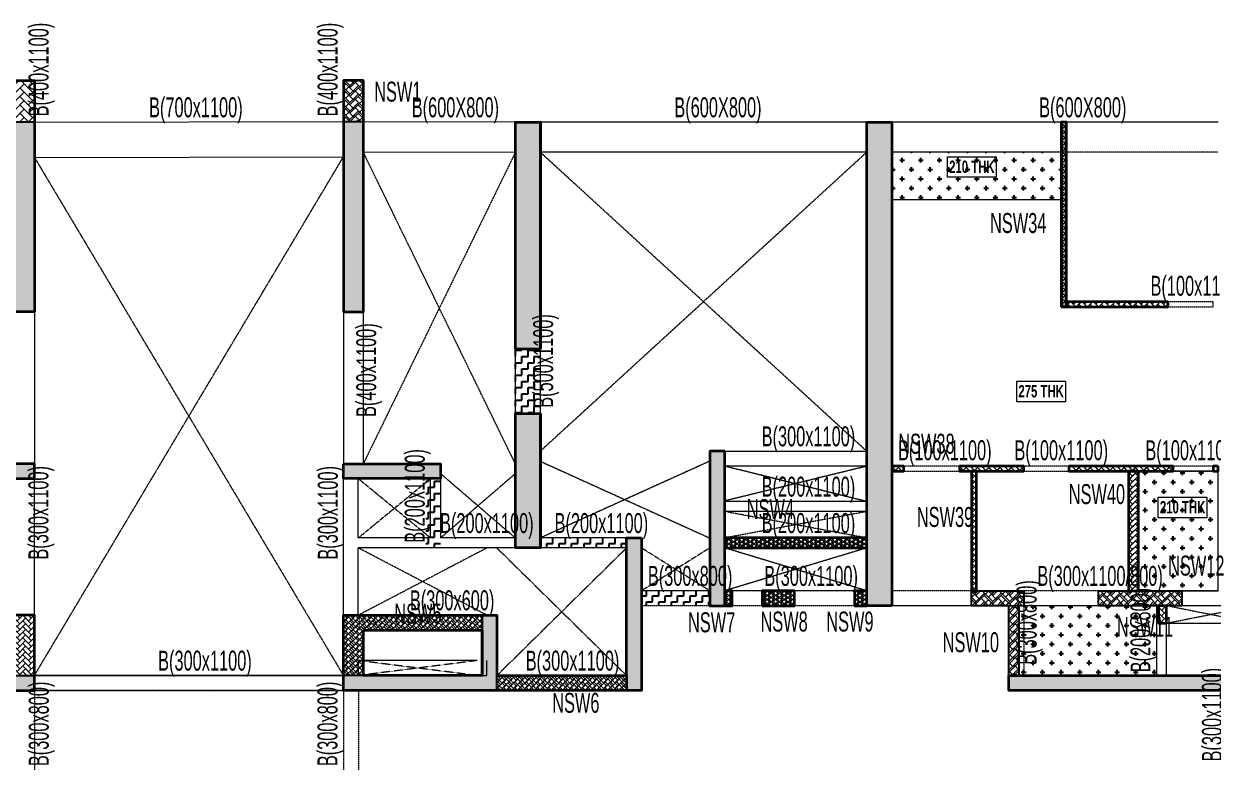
# Model space of a CAD drawing. Header units: millimetres. Extents: x 35 to 67171, y 124 to 27133.
# Drawn here: x 25541 to 49403, y 12320 to 27133 of the extents above; entities that cross this region are included whole.
import ezdxf

# ---------------------------------------------------------------- set-up
doc = ezdxf.new("R2010")
doc.units = ezdxf.units.MM
doc.linetypes.add('HIDDEN', pattern=[0.375, 0.25, -0.125])
for name, color, linetype, lineweight in [('A-FLOR-IDEN', 11, 'Continuous', 9), ('A-HIDD-ABVE', 8, 'HIDDEN', 20), ('S-BEAM', 7, 'Continuous', 18), ('S-BEAM-IDEN', 2, 'Continuous', 9), ('S-COL HATCH', 9, 'Continuous', 0), ('S-COLS', 5, 'Continuous', 35)]:
    doc.layers.add(name, color=color, linetype=linetype, lineweight=lineweight)
for name, color, linetype in [('changes', 7, 'Continuous'), ('S-CUTOUT', 1, 'Continuous'), ('SUNK SLAB', 8, 'Continuous')]:
    doc.layers.add(name, color=color, linetype=linetype)
doc.styles.add('Swis721 LtCn BT', font='swisscl.ttf', dxfattribs={"width": 0.9, "height": 233.355162})
doc.styles.add('Swis721 LtCn BT_B', font='', dxfattribs={"width": 0.9, "height": 246.918336})
doc.styles.get('Swis721 LtCn BT_B').set_extended_font_data('Swis721 LtCn BT', bold=True)
pattern_1 = [(45, (-31802317.5, 20729084.55), (0, 169.7056275), [360, -120]), (135, (-31802232.65, 20729169.4), (1e-14, 169.7056275), [360, -120])]
pattern_2 = [(45, (-31802317.5, 20729084.55), (0, 113.13708499), [240, -80]), (135, (-31802260.93, 20729141.12), (9e-15, 113.13708499), [240, -80])]
pattern_3 = [(45, (-31792218.09, 20738042.66), (0, 113.13708499), [240, -80]), (135, (-31792161.52, 20738099.23), (9e-15, 113.13708499), [240, -80])]
pattern_4 = [(0, (-31792218.17, 20733459.55), (125, 125), [125, -125]), (90, (-31792093.17, 20733459.55), (-125, 125), [125, -125])]
pattern_5 = [(45, (-31792218.17, 20738042.66), (0, 169.7056275), [360, -120]), (135, (-31792133.31, 20738127.52), (1e-14, 169.7056275), [360, -120])]
pattern_6 = [(45, (-31792218.17, 20738042.66), (0, 113.13708499), [240, -80]), (135, (-31792161.6, 20738099.23), (9e-15, 113.13708499), [240, -80])]
pattern_7 = [(45, (-31792215.45, 20738042.66), (0, 113.13708499), [240, -80]), (135, (-31792158.885, 20738099.23), (9e-15, 113.13708499), [240, -80])]
pattern_8 = [(45, (-31792218.17, 20738042.66), (0, 169.7056275), [360, -120]), (135, (-31792133.32, 20738127.51), (1e-14, 169.7056275), [360, -120])]
pattern_9 = [(45, (-31792218.17, 20738042.66), (0, 113.13708499), [240, -80]), (135, (-31792161.6, 20738099.23), (9e-15, 113.13708499), [240, -80])]

# ---------------------------------------------------------------- blocks, each defined once
blk = doc.blocks.new('A$Cbe320e20')
at = {"layer": 'S-COL HATCH'}
h = blk.add_hatch(dxfattribs=at)
h.set_pattern_fill('AR-HBONE', color=256, scale=30)
h.set_pattern_definition(pattern_1)
h.paths.add_polyline_path([(15654, 17040), (15254, 17040), (15254, 16206), (15254, 16206), (15654, 16206)])
h = blk.add_hatch(dxfattribs=at)
h.set_pattern_fill('AR-HBONE', color=256, scale=30)
h.set_pattern_definition(pattern_1)
h.paths.add_polyline_path([(21854, 17040), (22254, 17040), (22254, 16206), (22254, 16206), (21854, 16206)])
at = {"layer": 'S-COL HATCH', "transparency": 33554687}
h = blk.add_hatch(color=256, dxfattribs=at)
h.dxf.hatch_style = 1
h.paths.add_polyline_path([(15254, 16206), (15654, 16206), (15654, 12400), (15254, 12400)])
h = blk.add_hatch(color=256, dxfattribs=at)
h.dxf.hatch_style = 1
h.paths.add_polyline_path([(22254, 16206), (21854, 16206), (21854, 12400), (22254, 12400)])
h = blk.add_hatch(color=256, dxfattribs=at)
h.dxf.hatch_style = 1
h.paths.add_polyline_path([(25804, 16200), (25304, 16200), (25304, 11650), (25804, 11650)])
h = blk.add_hatch(color=256, dxfattribs=at)
h.dxf.hatch_style = 1
h.paths.add_polyline_path([(32854, 16200), (32354, 16200), (32354, 6500), (32854, 6500)])
h = blk.add_hatch(color=256, dxfattribs=at)
h.dxf.hatch_style = 1
h.paths.add_polyline_path([(25304, 7660), (25804, 7660), (25804, 10360), (25304, 10360)])
h = blk.add_hatch(color=256, dxfattribs=at)
h.dxf.hatch_style = 1
h.paths.add_polyline_path([(29204, 9600), (29204, 6500), (29504, 6500), (29504, 9600)])
h = blk.add_hatch(color=256, dxfattribs=at)
h.dxf.hatch_style = 1
h.paths.add_polyline_path([(15654, 9350), (13704, 9350), (13704, 9050), (15654, 9050)])
h = blk.add_hatch(color=256, dxfattribs=at)
h.dxf.hatch_style = 1
h.paths.add_polyline_path([(21854, 9350), (23804, 9350), (23804, 9050), (21854, 9050)])
h = blk.add_hatch(color=256, dxfattribs=at)
h.dxf.hatch_style = 1
h.paths.add_polyline_path([(27534, 7860), (27834, 7860), (27834, 4800), (27534, 4800), (27534, 5100)])
at = {"layer": 'S-COL HATCH'}
h = blk.add_hatch(dxfattribs=at)
h.set_pattern_fill('AR-HBONE', color=256, scale=15)
h.set_pattern_definition([(45, (-31365336.03, 20949949.553), (0, 84.85281374), [180, -60]), (135, (-31365293.6, 20949991.98), (7e-15, 84.85281374), [180, -60])])
h.paths.add_polyline_path([(29504, 7860), (29504, 7660), (32354, 7660), (32354, 7860)])
h = blk.add_hatch(dxfattribs=at)
h.set_pattern_fill('AR-HBONE', color=256, scale=15)
h.set_pattern_definition([(45, (-31364586.025, 20948789.55), (0, 84.85281374), [180, -60]), (135, (-31364543.6, 20948831.98), (7e-15, 84.85281374), [180, -60])])
h.paths.add_polyline_path([(29654, 6500), (29654, 6800), (29504, 6800), (29504, 6500)])
h = blk.add_hatch(dxfattribs=at)
h.set_pattern_fill('AR-HBONE', color=256, scale=15)
h.set_pattern_definition([(45, (-31365336.03, 20948789.553), (0, 84.85281374), [180, -60]), (135, (-31365293.6, 20948831.98), (7e-15, 84.85281374), [180, -60])])
h.paths.add_polyline_path([(30904, 6500), (30904, 6800), (30254, 6800), (30254, 6500)])
h = blk.add_hatch(dxfattribs=at)
h.set_pattern_fill('AR-HBONE', color=256, scale=15)
h.set_pattern_definition([(45, (-31367286.02, 20948789.55), (0, 84.85281374), [180, -60]), (135, (-31367243.596, 20948831.98), (7e-15, 84.85281374), [180, -60])])
h.paths.add_polyline_path([(32354, 6500), (32354, 6800), (32104, 6800), (32104, 6500)])
h = blk.add_hatch(dxfattribs=at)
h.set_pattern_fill('AR-HBONE', color=256, scale=30)
h.set_pattern_definition(pattern_1)
h.paths.add_polyline_path([(34454, 6800), (34454, 6500), (35504, 6500), (35504, 6800)])
h = blk.add_hatch(dxfattribs=at)
h.set_pattern_fill('AR-HBONE', color=256, scale=30)
h.set_pattern_definition(pattern_1)
h.paths.add_polyline_path([(37004, 6800), (38674, 6800), (38674, 6500), (37004, 6500)])
h = blk.add_hatch(dxfattribs=at)
h.set_pattern_fill('AR-HBONE', color=256, scale=30)
h.set_pattern_definition(pattern_1)
h.paths.add_polyline_path([(35204, 6500), (35404, 6500), (35404, 5100), (35204, 5100)])
at = {"layer": 'S-COL HATCH', "transparency": 33554687}
h = blk.add_hatch(color=256, dxfattribs=at)
h.dxf.hatch_style = 1
h.paths.add_polyline_path([(12574, 6310), (12874, 6310), (12874, 5100), (15654, 5100), (15654, 4800), (12574, 4800)])
at = {"layer": 'S-COL HATCH'}
h = blk.add_hatch(dxfattribs=at)
h.set_pattern_fill('AR-HBONE', color=256, scale=20)
h.set_pattern_definition(pattern_2)
h.paths.add_polyline_path([(15254, 6010), (15254, 5100), (15254, 5100), (15254, 5100), (15654, 5100), (15654, 6310), (12874, 6310), (12874, 6010), (12874, 6010)])
h = blk.add_hatch(dxfattribs=at)
h.set_pattern_fill('AR-HBONE', color=256, scale=20)
h.set_pattern_definition(pattern_2)
h.paths.add_polyline_path([(22254, 6010), (22254, 5100), (22254, 5100), (22254, 5100), (21854, 5100), (21854, 6310), (24634, 6310), (24634, 6010), (24634, 6010)])
at = {"layer": 'S-COL HATCH', "transparency": 33554687}
h = blk.add_hatch(color=256, dxfattribs=at)
h.dxf.hatch_style = 1
h.paths.add_polyline_path([(24934, 6310), (24634, 6310), (24634, 5100), (21854, 5100), (21854, 4800), (24934, 4800)])
at = {"layer": 'S-COL HATCH'}
h = blk.add_hatch(dxfattribs=at)
h.set_pattern_fill('AR-HBONE', color=256, scale=20)
h.set_pattern_definition(pattern_2)
h.paths.add_polyline_path([(24934, 5100), (24934, 4800), (27534, 4800), (27534, 5100)])
at = {"layer": 'S-COL HATCH', "transparency": 33554687}
h = blk.add_hatch(color=256, dxfattribs=at)
h.dxf.hatch_style = 1
h.paths.add_polyline_path([(35204, 5100), (35404, 5100), (39594, 5100), (39594, 4800), (35204, 4800)])
h.paths.add_polyline_path([(39594, 5100), (39894, 5100), (39894, 4800), (39594, 4800)])
at = {"layer": 'changes'}
for p, q in [((15254, 16206), (15654, 16206)), ((22254, 16206), (21854, 16206)), ((15654, 5100), (15654, 4800)), ((21854, 5100), (21854, 4800))]:
    blk.add_line(p, q, dxfattribs=at)
for points in [[(12574, 6310), (12874, 6310), (12874, 5100), (15654, 5100), (15654, 4800), (12574, 4800)], [(24934, 6310), (24634, 6310), (24634, 5100), (21854, 5100), (21854, 4800), (24934, 4800)]]:
    blk.add_lwpolyline(points, close=True, dxfattribs=at)
at = {"layer": 'S-BEAM', "color": 5, "elevation": 0}
for points in [[(35504, 6800), (34454, 6800), (34454, 6500), (35504, 6500)], [(35404, 6500), (35204, 6500), (35204, 5100), (35404, 5100)]]:
    blk.add_lwpolyline(points, close=True, dxfattribs=at)
at = {"layer": 'S-BEAM', "color": 5}
blk.add_lwpolyline([(38674, 6800), (37004, 6800), (37004, 6500), (38674, 6500)], close=True, dxfattribs=at)
at = {"layer": 'S-COL HATCH'}
blk.add_line((24634, 6010), (24634, 6310), dxfattribs=at)
at = {"layer": 'S-COLS'}
blk.add_line((27534, 5100), (27534, 4800), dxfattribs=at)
for points in [[(15254, 17040), (15654, 17040), (15654, 12400), (15254, 12400)], [(22254, 17040), (21854, 17040), (21854, 12400), (22254, 12400)], [(25804, 11650), (25304, 11650), (25304, 16200), (25804, 16200)], [(25804, 10360), (25804, 7660), (25304, 7660), (25304, 10360)], [(15654, 9350), (13704, 9350), (13704, 9050), (15654, 9050)], [(21854, 9350), (23804, 9350), (23804, 9050), (21854, 9050)], [(9674, 7860), (9674, 4800), (15654, 4800), (15654, 6310), (12574, 6310), (12574, 5100), (9974, 5100), (9974, 7860), (9674, 7860)], [(27834, 7860), (27834, 4800), (21854, 4800), (21854, 6310), (24934, 6310), (24934, 5100), (27534, 5100), (27534, 7860), (27834, 7860)], [(22254, 6010), (24634, 6010), (24634, 5100), (22254, 5100)]]:
    blk.add_lwpolyline(points, close=True, dxfattribs=at)
at = {"layer": 'S-COLS', "elevation": 0}
for points in [[(32854, 6500), (32354, 6500), (32354, 16200), (32854, 16200)], [(29504, 9600), (29204, 9600), (29204, 6500), (29504, 6500)], [(29504, 7660), (32354, 7660), (32354, 7860), (29504, 7860)], [(29504, 6500), (29654, 6500), (29654, 6800), (29504, 6800)], [(30254, 6500), (30904, 6500), (30904, 6800), (30254, 6800)], [(32104, 6500), (32354, 6500), (32354, 6800), (32104, 6800)]]:
    blk.add_lwpolyline(points, close=True, dxfattribs=at)
blk.add_lwpolyline([(39894, 4800), (35204, 4800), (35204, 5100), (39894, 5100)], dxfattribs=at)
at = {"layer": 'S-CUTOUT', "const_width": 10}
blk.add_lwpolyline([(22179, 6310), (22779, 6310), (22779, 6010), (22179, 6010)], close=True, dxfattribs=at)
for points in [[(22179, 6310), (22779, 6010)], [(22779, 6310), (22179, 6010)]]:
    blk.add_lwpolyline(points, dxfattribs=at)

msp = doc.modelspace()

# ---------------------------------------------------------------- hatches: boundary and pattern name
at = {"layer": 'S-COL HATCH'}
h = msp.add_hatch(dxfattribs=at)
h.set_pattern_fill('AR-HBONE', color=256, scale=30)
h.set_pattern_definition(pattern_5)
h.paths.add_polyline_path([(31953.7, 25998.1), (32353.7, 25998.1), (32353.7, 25163.9), (32353.7, 25163.9), (31953.7, 25163.9)])
h = msp.add_hatch(dxfattribs=at)
h.set_pattern_fill('AR-HBONE', color=256, scale=30)
h.set_pattern_definition(pattern_8)
h.paths.add_polyline_path([(31953.7, 25998.1), (32353.7, 25998.1), (32353.7, 25163.9), (32353.7, 25163.9), (31953.7, 25163.9)])
at = {"layer": 'S-COL HATCH', "transparency": 33554687}
h = msp.add_hatch(color=256, dxfattribs=at)
h.dxf.hatch_style = 1
h.paths.add_polyline_path([(32353.7, 25163.9), (31953.7, 25163.9), (31953.7, 21358.1), (32353.7, 21358.1)])
h = msp.add_hatch(color=256, dxfattribs=at)
h.dxf.hatch_style = 1
h.paths.add_polyline_path([(32353.7, 25163.9), (31953.7, 25163.9), (31953.7, 21358.1), (32353.7, 21358.1)])
h = msp.add_hatch(color=256, dxfattribs=at)
h.dxf.hatch_style = 1
h.paths.add_polyline_path([(35903.7, 25158.1), (35403.7, 25158.1), (35403.7, 20608.1), (35903.7, 20608.1)])
h = msp.add_hatch(color=256, dxfattribs=at)
h.dxf.hatch_style = 1
h.paths.add_polyline_path([(35903.7, 25158.1), (35403.7, 25158.1), (35403.7, 20608.1), (35903.7, 20608.1)])
h = msp.add_hatch(color=256, dxfattribs=at)
h.dxf.hatch_style = 1
h.paths.add_polyline_path([(42953.7, 25158.1), (42453.7, 25158.1), (42453.7, 15458.1), (42953.7, 15458.1)])
h = msp.add_hatch(color=256, dxfattribs=at)
h.dxf.hatch_style = 1
h.paths.add_polyline_path([(42953.7, 25158.1), (42453.7, 25158.1), (42453.7, 15458.1), (42953.7, 15458.1)])
at = {"layer": 'S-COL HATCH'}
h = msp.add_hatch(dxfattribs=at)
h.set_pattern_fill('AR-HBONE', color=256, scale=20)
h.set_pattern_definition(pattern_3)
h.paths.add_polyline_path([(46353.8, 21458.1), (46453.8, 21458.1), (46453.8, 25158.1), (46353.8, 25158.1)])
h = msp.add_hatch(dxfattribs=at)
h.set_pattern_fill('AR-HBONE', color=256, scale=20)
h.set_pattern_definition(pattern_7)
h.paths.add_polyline_path([(46356.4, 21458.1), (46456.4, 21458.1), (46456.4, 25158.1), (46356.4, 25158.1)])
h = msp.add_hatch(dxfattribs=at)
h.set_pattern_fill('AR-HBONE', color=256, scale=20)
h.set_pattern_definition(pattern_3)
h.paths.add_polyline_path([(48493.8, 21458.1), (48493.8, 21558.1), (46453.8, 21558.1), (46453.8, 21458.1)])
h = msp.add_hatch(dxfattribs=at)
h.set_pattern_fill('AR-HBONE', color=256, scale=20)
h.set_pattern_definition(pattern_7)
h.paths.add_polyline_path([(48496.4, 21458.1), (48496.4, 21558.1), (46456.4, 21558.1), (46456.4, 21458.1)])
at = {"layer": 'S-COL HATCH', "transparency": 33554687}
h = msp.add_hatch(color=256, dxfattribs=at)
h.dxf.hatch_style = 1
h.paths.add_polyline_path([(35403.7, 16618.1), (35903.7, 16618.1), (35903.7, 19318.1), (35403.7, 19318.1)])
h = msp.add_hatch(color=256, dxfattribs=at)
h.dxf.hatch_style = 1
h.paths.add_polyline_path([(35403.7, 16618.1), (35903.7, 16618.1), (35903.7, 19318.1), (35403.7, 19318.1)])
h = msp.add_hatch(color=256, dxfattribs=at)
h.dxf.hatch_style = 1
h.paths.add_polyline_path([(39303.7, 18558.1), (39303.7, 15458.1), (39603.7, 15458.1), (39603.7, 18558.1)])
h = msp.add_hatch(color=256, dxfattribs=at)
h.dxf.hatch_style = 1
h.paths.add_polyline_path([(39303.7, 18558.1), (39303.7, 15458.1), (39603.7, 15458.1), (39603.7, 18558.1)])
h = msp.add_hatch(color=256, dxfattribs=at)
h.dxf.hatch_style = 1
h.paths.add_polyline_path([(31953.7, 18308.1), (33903.7, 18308.1), (33903.7, 18008.1), (31953.7, 18008.1)])
h = msp.add_hatch(color=256, dxfattribs=at)
h.dxf.hatch_style = 1
h.paths.add_polyline_path([(31953.7, 18308.1), (33903.7, 18308.1), (33903.7, 18008.1), (31953.7, 18008.1)])
at = {"layer": 'S-COL HATCH'}
h = msp.add_hatch(dxfattribs=at)
h.set_pattern_fill('AR-HBONE', color=256, scale=20)
h.set_pattern_definition(pattern_3)
h.paths.add_polyline_path([(43193.8, 18158.1), (43193.8, 18258.1), (42953.8, 18258.1), (42953.8, 18158.1)])
h = msp.add_hatch(dxfattribs=at)
h.set_pattern_fill('AR-HBONE', color=256, scale=20)
h.set_pattern_definition(pattern_7)
h.paths.add_polyline_path([(43196.4, 18158.1), (43196.4, 18258.1), (42956.4, 18258.1), (42956.4, 18158.1)])
h = msp.add_hatch(dxfattribs=at)
h.set_pattern_fill('AR-HBONE', color=256, scale=20)
h.set_pattern_definition(pattern_3)
h.paths.add_polyline_path([(44313.8, 18258.1), (44313.8, 18158.1), (45603.8, 18158.1), (45603.8, 18258.1)])
h = msp.add_hatch(dxfattribs=at)
h.set_pattern_fill('AR-HBONE', color=256, scale=20)
h.set_pattern_definition(pattern_7)
h.paths.add_polyline_path([(44316.4, 18258.1), (44316.4, 18158.1), (45606.4, 18158.1), (45606.4, 18258.1)])
h = msp.add_hatch(dxfattribs=at)
h.set_pattern_fill('AR-HBONE', color=256, scale=20)
h.set_pattern_definition(pattern_3)
h.paths.add_polyline_path([(44553.8, 15758.1), (44653.8, 15758.1), (44653.8, 18158.1), (44553.8, 18158.1)])
h = msp.add_hatch(dxfattribs=at)
h.set_pattern_fill('AR-HBONE', color=256, scale=20)
h.set_pattern_definition(pattern_7)
h.paths.add_polyline_path([(44556.4, 15758.1), (44656.4, 15758.1), (44656.4, 18158.1), (44556.4, 18158.1)])
h = msp.add_hatch(dxfattribs=at)
h.set_pattern_fill('AR-HBONE', color=256, scale=20)
h.set_pattern_definition(pattern_3)
h.paths.add_polyline_path([(48593.8, 18158.1), (48593.8, 18258.1), (46503.8, 18258.1), (46503.8, 18158.1)])
h = msp.add_hatch(dxfattribs=at)
h.set_pattern_fill('AR-HBONE', color=256, scale=20)
h.set_pattern_definition(pattern_7)
h.paths.add_polyline_path([(48596.4, 18158.1), (48596.4, 18258.1), (46506.4, 18258.1), (46506.4, 18158.1)])
h = msp.add_hatch(dxfattribs=at)
h.set_pattern_fill('AR-HBONE', color=256, scale=20)
h.set_pattern_definition(pattern_3)
h.paths.add_polyline_path([(47903.3, 18158.1), (47703.8, 18158.1), (47703.8, 15758.1), (47903.3, 15758.1)])
h = msp.add_hatch(dxfattribs=at)
h.set_pattern_fill('AR-HBONE', color=256, scale=20)
h.set_pattern_definition(pattern_7)
h.paths.add_polyline_path([(47906, 18158.1), (47706.4, 18158.1), (47706.4, 15758.1), (47906, 15758.1)])
at = {"layer": 'S-COL HATCH', "transparency": 33554687}
h = msp.add_hatch(color=256, dxfattribs=at)
h.dxf.hatch_style = 1
h.paths.add_polyline_path([(37633.7, 16818.1), (37933.7, 16818.1), (37933.7, 13758.1), (37633.7, 13758.1), (37633.7, 14058.1)])
h = msp.add_hatch(color=256, dxfattribs=at)
h.dxf.hatch_style = 1
h.paths.add_polyline_path([(37633.7, 16818.1), (37933.7, 16818.1), (37933.7, 13758.1), (37633.7, 13758.1), (37633.7, 14058.1)])
at = {"layer": 'S-COL HATCH'}
h = msp.add_hatch(dxfattribs=at)
h.set_pattern_fill('AR-HBONE', color=256, scale=15)
h.set_pattern_definition([(45, (-31355236.694, 20958907.67), (0, 84.85281374), [180, -60]), (135, (-31355194.27, 20958950.095), (7e-15, 84.85281374), [180, -60])])
h.paths.add_polyline_path([(39603.7, 16818.1), (39603.7, 16618.1), (42453.7, 16618.1), (42453.7, 16818.1)])
h = msp.add_hatch(dxfattribs=at)
h.set_pattern_fill('AR-HBONE', color=256, scale=15)
h.set_pattern_definition([(45, (-31355236.696, 20958907.664), (0, 84.85281374), [180, -60]), (135, (-31355194.27, 20958950.09), (7e-15, 84.85281374), [180, -60])])
h.paths.add_polyline_path([(39603.7, 16818.1), (39603.7, 16618.1), (42453.7, 16618.1), (42453.7, 16818.1)])
h = msp.add_hatch(dxfattribs=at)
h.set_pattern_fill('AR-HBONE', color=256, scale=15)
h.set_pattern_definition([(45, (-31354486.69, 20957747.67), (0, 84.85281374), [180, -60]), (135, (-31354444.266, 20957790.095), (7e-15, 84.85281374), [180, -60])])
h.paths.add_polyline_path([(39753.7, 15458.1), (39753.7, 15758.1), (39603.7, 15758.1), (39603.7, 15458.1)])
h = msp.add_hatch(dxfattribs=at)
h.set_pattern_fill('AR-HBONE', color=256, scale=15)
h.set_pattern_definition([(45, (-31354486.694, 20957747.664), (0, 84.85281374), [180, -60]), (135, (-31354444.27, 20957790.09), (7e-15, 84.85281374), [180, -60])])
h.paths.add_polyline_path([(39753.7, 15458.1), (39753.7, 15758.1), (39603.7, 15758.1), (39603.7, 15458.1)])
h = msp.add_hatch(dxfattribs=at)
h.set_pattern_fill('AR-HBONE', color=256, scale=15)
h.set_pattern_definition([(45, (-31355236.694, 20957747.67), (0, 84.85281374), [180, -60]), (135, (-31355194.27, 20957790.095), (7e-15, 84.85281374), [180, -60])])
h.paths.add_polyline_path([(41003.7, 15458.1), (41003.7, 15758.1), (40353.7, 15758.1), (40353.7, 15458.1)])
h = msp.add_hatch(dxfattribs=at)
h.set_pattern_fill('AR-HBONE', color=256, scale=15)
h.set_pattern_definition([(45, (-31355236.696, 20957747.664), (0, 84.85281374), [180, -60]), (135, (-31355194.27, 20957790.09), (7e-15, 84.85281374), [180, -60])])
h.paths.add_polyline_path([(41003.7, 15458.1), (41003.7, 15758.1), (40353.7, 15758.1), (40353.7, 15458.1)])
h = msp.add_hatch(dxfattribs=at)
h.set_pattern_fill('AR-HBONE', color=256, scale=15)
h.set_pattern_definition([(45, (-31357186.69, 20957747.67), (0, 84.85281374), [180, -60]), (135, (-31357144.263, 20957790.095), (7e-15, 84.85281374), [180, -60])])
h.paths.add_polyline_path([(42453.7, 15458.1), (42453.7, 15758.1), (42203.7, 15758.1), (42203.7, 15458.1)])
h = msp.add_hatch(dxfattribs=at)
h.set_pattern_fill('AR-HBONE', color=256, scale=15)
h.set_pattern_definition([(45, (-31357186.69, 20957747.664), (0, 84.85281374), [180, -60]), (135, (-31357144.265, 20957790.09), (7e-15, 84.85281374), [180, -60])])
h.paths.add_polyline_path([(42453.7, 15458.1), (42453.7, 15758.1), (42203.7, 15758.1), (42203.7, 15458.1)])
h = msp.add_hatch(dxfattribs=at)
h.set_pattern_fill('AR-HBONE', color=256, scale=30)
h.set_pattern_definition(pattern_5)
h.paths.add_polyline_path([(44553.7, 15758.1), (44553.7, 15458.1), (45603.7, 15458.1), (45603.7, 15758.1)])
h = msp.add_hatch(dxfattribs=at)
h.set_pattern_fill('AR-HBONE', color=256, scale=30)
h.set_pattern_definition(pattern_8)
h.paths.add_polyline_path([(44553.7, 15758.1), (44553.7, 15458.1), (45603.7, 15458.1), (45603.7, 15758.1)])
h = msp.add_hatch(dxfattribs=at)
h.set_pattern_fill('AR-HBONE', color=256, scale=30)
h.set_pattern_definition(pattern_5)
h.paths.add_polyline_path([(47103.7, 15758.1), (48773.3, 15758.1), (48773.3, 15458.1), (47103.7, 15458.1)])
h = msp.add_hatch(dxfattribs=at)
h.set_pattern_fill('AR-HBONE', color=256, scale=30)
h.set_pattern_definition(pattern_8)
h.paths.add_polyline_path([(47103.7, 15758.1), (48773.3, 15758.1), (48773.3, 15458.1), (47103.7, 15458.1)])
h = msp.add_hatch(dxfattribs=at)
h.set_pattern_fill('AR-HBONE', color=256, scale=30)
h.set_pattern_definition(pattern_5)
h.paths.add_polyline_path([(45303.7, 15458.1), (45503.7, 15458.1), (45503.7, 14058.1), (45303.7, 14058.1)])
h = msp.add_hatch(dxfattribs=at)
h.set_pattern_fill('AR-HBONE', color=256, scale=30)
h.set_pattern_definition(pattern_8)
h.paths.add_polyline_path([(45303.7, 15458.1), (45503.7, 15458.1), (45503.7, 14058.1), (45303.7, 14058.1)])
h = msp.add_hatch(dxfattribs=at)
h.set_pattern_fill('AR-HBONE', color=256, scale=20)
h.set_pattern_definition([(45, (-31787278.09, 20733142.66), (0, 113.13708499), [240, -80]), (135, (-31787221.52, 20733199.23), (9e-15, 113.13708499), [240, -80])])
h.paths.add_polyline_path([(48463.8, 15458.1), (48303.8, 15458.1), (48303.8, 15108.1), (48463.8, 15108.1)])
h = msp.add_hatch(dxfattribs=at)
h.set_pattern_fill('AR-HBONE', color=256, scale=20)
h.set_pattern_definition(pattern_6)
h.paths.add_polyline_path([(32353.7, 14968.1), (32353.7, 14058.1), (32353.7, 14058.1), (32353.7, 14058.1), (31953.7, 14058.1), (31953.7, 15268.1), (34733.7, 15268.1), (34733.7, 14968.1), (34733.7, 14968.1)])
at = {"layer": 'S-COL HATCH', "transparency": 33554687}
h = msp.add_hatch(color=256, dxfattribs=at)
h.dxf.hatch_style = 1
h.paths.add_polyline_path([(35033.7, 15268.1), (34733.7, 15268.1), (34733.7, 14058.1), (31953.7, 14058.1), (31953.7, 13758.1), (35033.7, 13758.1)])
at = {"layer": 'S-COL HATCH'}
h = msp.add_hatch(dxfattribs=at)
h.set_pattern_fill('AR-HBONE', color=256, scale=20)
h.set_pattern_definition(pattern_9)
h.paths.add_polyline_path([(32353.7, 14968.1), (32353.7, 14058.1), (32353.7, 14058.1), (32353.7, 14058.1), (31953.7, 14058.1), (31953.7, 15268.1), (34733.7, 15268.1), (34733.7, 14968.1), (34733.7, 14968.1)])
at = {"layer": 'S-COL HATCH', "transparency": 33554687}
h = msp.add_hatch(color=256, dxfattribs=at)
h.dxf.hatch_style = 1
h.paths.add_polyline_path([(35033.7, 15268.1), (34733.7, 15268.1), (34733.7, 14058.1), (31953.7, 14058.1), (31953.7, 13758.1), (35033.7, 13758.1)])
at = {"layer": 'S-COL HATCH'}
h = msp.add_hatch(dxfattribs=at)
h.set_pattern_fill('AR-HBONE', color=256, scale=20)
h.set_pattern_definition(pattern_6)
h.paths.add_polyline_path([(35033.7, 14058.1), (35033.7, 13758.1), (37633.7, 13758.1), (37633.7, 14058.1)])
h = msp.add_hatch(dxfattribs=at)
h.set_pattern_fill('AR-HBONE', color=256, scale=20)
h.set_pattern_definition(pattern_9)
h.paths.add_polyline_path([(35033.7, 14058.1), (35033.7, 13758.1), (37633.7, 13758.1), (37633.7, 14058.1)])
at = {"layer": 'S-COL HATCH', "transparency": 33554687}
h = msp.add_hatch(color=256, dxfattribs=at)
h.dxf.hatch_style = 1
h.paths.add_polyline_path([(45303.7, 14058.1), (45503.7, 14058.1), (49693.6, 14058.1), (49693.6, 13758.1), (45303.7, 13758.1)])
h.paths.add_polyline_path([(49693.6, 14058.1), (49993.4, 14058.1), (49993.4, 13758.1), (49693.6, 13758.1)])
h = msp.add_hatch(color=256, dxfattribs=at)
h.dxf.hatch_style = 1
h.paths.add_polyline_path([(45303.7, 14058.1), (45503.7, 14058.1), (49693.6, 14058.1), (49693.6, 13758.1), (45303.7, 13758.1)])
h.paths.add_polyline_path([(49693.6, 14058.1), (49993.4, 14058.1), (49993.4, 13758.1), (49693.6, 13758.1)])
at = {"layer": 'SUNK SLAB'}
h = msp.add_hatch(dxfattribs=at)
h.set_pattern_fill('CROSS', color=8, scale=750, style=0)
h.set_pattern_definition([(0, (-31351884.58, 21120023.29), (187.5, 187.5), [93.75, -281.25]), (90, (-31351837.7, 21119976.42), (-187.5, 187.5), [93.75, -281.25])])
h.paths.add_polyline_path([(46351.9, 23608.1), (46351.9, 24558.1), (42951.9, 24558.1), (42951.9, 23608.1)])
h = msp.add_hatch(dxfattribs=at)
h.set_pattern_fill('ZIGZAG', color=8, scale=1000, style=0)
h.set_pattern_definition(pattern_4)
h.paths.add_polyline_path([(35403.7, 20608.1), (35903.7, 20608.1), (35903.7, 19318.1), (35403.7, 19318.1)])
h = msp.add_hatch(dxfattribs=at)
h.set_pattern_fill('CROSS', color=8, scale=750, style=0)
h.set_pattern_definition([(0, (-31351884.58, 21120123.29), (187.5, 187.5), [93.75, -281.25]), (90, (-31351837.7, 21120076.42), (-187.5, 187.5), [93.75, -281.25])])
h.paths.add_polyline_path([(47901.5, 15758.1), (49501.9, 15758.1), (49501.9, 18158.1), (47901.5, 18158.1)])
h = msp.add_hatch(dxfattribs=at)
h.set_pattern_fill('ZIGZAG', color=8, scale=1000, style=0)
h.set_pattern_definition(pattern_4)
h.paths.add_polyline_path([(33603.7, 18008.1), (33903.7, 18008.1), (33903.7, 16618.1), (33603.7, 16618.1)])
h = msp.add_hatch(dxfattribs=at)
h.set_pattern_fill('ZIGZAG', color=8, scale=1000, style=0)
h.set_pattern_definition(pattern_4)
h.paths.add_polyline_path([(35903.7, 16818.1), (37633.7, 16818.1), (37633.7, 16818.1), (37633.7, 16618.1), (35903.7, 16618.1)])
h = msp.add_hatch(dxfattribs=at)
h.set_pattern_fill('ZIGZAG', color=8, scale=1000, style=0)
h.set_pattern_definition([(0, (-31792218.17, 20824285.16), (125, 125), [125, -125]), (90, (-31792093.17, 20824285.16), (-125, 125), [125, -125])])
h.paths.add_polyline_path([(37933.7, 15758.1), (39303.7, 15758.1), (39303.7, 15458.1), (37933.7, 15458.1)])
h = msp.add_hatch(dxfattribs=at)
h.set_pattern_fill('CROSS', color=8, scale=750, style=0)
h.set_pattern_definition([(0, (-31351884.58, 21119689.98), (187.5, 187.5), [93.75, -281.25]), (90, (-31351837.7, 21119643.1), (-187.5, 187.5), [93.75, -281.25])])
h.paths.add_polyline_path([(48261.9, 15458.1), (48261.9, 14058.1), (45501.9, 14058.1), (45501.9, 15458.1)])
h.paths.add_polyline_path([(47835.2, 14059.9), (47835.2, 15333.1), (48362.4, 15333.1), (48362.4, 14059.9)], flags=9)

# ---------------------------------------------------------------- linework, layer by layer
at = {"layer": 'A-FLOR-IDEN', "color": 8, "elevation": 0, "flags": 128}
for points in [[(45049.4, 24466.6), (45049.4, 24054.7), (44071.9, 24054.7), (44071.9, 24466.6)], [(46438.9, 19964.1), (46438.9, 19552.3), (45461.4, 19552.3), (45461.4, 19964.1)], [(49277.6, 17636.5), (49277.6, 17224.7), (48300.1, 17224.7), (48300.1, 17636.5)]]:
    msp.add_lwpolyline(points, close=True, dxfattribs=at)
at = {"layer": 'A-HIDD-ABVE', "linetype": 'HIDDEN'}
for p, q in [((25753.7, 14058.1), (31954.3, 24464.9)), ((25754.3, 24453.1), (31953.7, 14058.1)), ((35401.9, 18308.1), (32351.9, 24558.9)), ((35401.9, 24553.1), (32351.9, 18308.1)), ((42451.9, 24558.1), (35901.9, 18558.1)), ((42451.9, 18558.1), (35901.9, 24558.1)), ((39301.9, 18358.1), (35901.9, 16818.1)), ((35901.9, 18358.1), (39301.9, 16818.1)), ((39601.9, 18258.1), (39601.9, 18258.1)), ((42451.9, 18258.1, 0), (39603.7, 17561, 0)), ((42451.9, 17548.1, 0), (39603.7, 18258.1, 0)), ((33701.9, 18008.1), (32251.9, 16818.1)), ((33701.9, 16818.1), (32251.9, 18008.1)), ((35401.9, 18108.1), (33901.9, 16818.1)), ((35401.9, 16818.1), (33901.9, 18108.1)), ((42451.9, 17348.1, 0), (39653.7, 16827.8)), ((42451.9, 16818.1, 0), (39653.7, 17338.5)), ((34831.9, 16618.1), (32251.9, 15268.1)), ((34831.9, 15268.1), (32251.9, 16618.1)), ((37631.9, 16618.1), (35031.9, 14058.1)), ((35031.9, 16618.1), (37631.9, 14058.1)), ((39301.9, 16618.1), (37931.9, 15758.1)), ((39301.9, 15758.1), (37931.9, 16618.1)), ((42451.9, 16618.1, 0), (39601.9, 15758.1, 0)), ((42451.9, 15758.1, 0), (39601.9, 16618.1)), ((48461.9, 15108.1), (50221.5, 15459.2)), ((50221.5, 15108.1), (48461.9, 15458.1)), ((34633.7, 14358.3), (32251.9, 14058.1)), ((34633.7, 14058.1), (32251.9, 14358.3))]:
    msp.add_line(p, q, dxfattribs=at)
at = {"layer": 'changes'}
for p, q in [((32353.7, 25163.9), (31953.7, 25163.9)), ((32353.7, 25163.9), (31953.7, 25163.9)), ((31953.7, 14058.1), (31953.7, 13758.1)), ((31953.7, 14058.1), (31953.7, 13758.1))]:
    msp.add_line(p, q, dxfattribs=at)
at = {"layer": 'changes', "color": 240, "true_color": 0xed1f24, "elevation": 0}
for points in [[(31953.7, 25998.1), (32353.7, 25998.1), (32353.7, 25163.9), (31953.7, 25163.9)], [(31953.7, 25998.1), (32353.7, 25998.1), (32353.7, 25163.9), (31953.7, 25163.9)], [(46356.4, 25158.1), (46456.4, 25158.1), (46456.4, 21558.1), (48496.4, 21558.1), (48496.4, 21458.1), (46356.4, 21458.1)], [(46356.4, 25158.1), (46456.4, 25158.1), (46456.4, 21558.1), (48496.4, 21558.1), (48496.4, 21458.1), (46356.4, 21458.1)], [(42956.4, 18258.1), (43196.4, 18258.1), (43196.4, 18158.1), (42956.4, 18158.1)], [(44316.4, 18258.1), (45606.4, 18258.1), (45606.4, 18158.1), (44656.4, 18158.1), (44656.4, 15758.1), (44556.4, 15758.1), (44556.4, 18158.1), (44316.4, 18158.1)], [(46506.4, 18258.1), (48596.4, 18258.1), (48596.4, 18158.1), (47906, 18158.1), (47906, 15758.1), (47706.4, 15758.1), (47706.4, 18158.1), (46506.4, 18158.1)], [(39603.7, 16818.1), (42453.7, 16818.1), (42453.7, 16618.1), (39603.7, 16618.1)], [(39603.7, 16818.1), (42453.7, 16818.1), (42453.7, 16618.1), (39603.7, 16618.1)], [(39753.7, 15458.1), (39603.7, 15458.1), (39603.7, 15758.1), (39753.7, 15758.1)], [(39753.7, 15458.1), (39603.7, 15458.1), (39603.7, 15758.1), (39753.7, 15758.1)], [(40353.7, 15758.1), (41003.7, 15758.1), (41003.7, 15458.1), (40353.7, 15458.1)], [(40353.7, 15758.1), (41003.7, 15758.1), (41003.7, 15458.1), (40353.7, 15458.1)], [(42203.7, 15758.1), (42453.7, 15758.1), (42453.7, 15458.1), (42203.7, 15458.1)], [(42203.7, 15758.1), (42453.7, 15758.1), (42453.7, 15458.1), (42203.7, 15458.1)], [(44553.7, 15758.1), (45603.7, 15758.1), (45603.7, 15458.1), (45503.7, 15458.1), (45503.7, 14058.1), (45303.7, 14058.1), (45303.7, 15458.1), (44553.7, 15458.1)], [(44553.7, 15758.1), (45603.7, 15758.1), (45603.7, 15458.1), (45503.7, 15458.1), (45503.7, 14058.1), (45303.7, 14058.1), (45303.7, 15458.1), (44553.7, 15458.1)], [(47103.7, 15758.1), (48773.3, 15758.1), (48773.3, 15458.1), (47103.7, 15458.1)], [(47103.7, 15758.1), (48773.3, 15758.1), (48773.3, 15458.1), (47103.7, 15458.1)], [(31953.7, 14058.1), (31953.7, 15268.1), (34733.7, 15268.1), (34733.7, 14968.1), (32353.7, 14968.1), (32353.7, 14058.1)], [(31953.7, 14058.1), (31953.7, 15268.1), (34733.7, 15268.1), (34733.7, 14968.1), (32353.7, 14968.1), (32353.7, 14058.1)], [(35033.7, 14058.1), (37633.7, 14058.1), (37633.7, 13758.1), (35033.7, 13758.1)], [(35033.7, 14058.1), (37633.7, 14058.1), (37633.7, 13758.1), (35033.7, 13758.1)]]:
    msp.add_lwpolyline(points, close=True, dxfattribs=at)
at = {"layer": 'changes', "elevation": 0}
msp.add_lwpolyline([(35033.7, 15268.1), (34733.7, 15268.1), (34733.7, 14058.1), (31953.7, 14058.1), (31953.7, 13758.1), (35033.7, 13758.1)], close=True, dxfattribs=at)
msp.add_lwpolyline([(35033.7, 15268.1), (34733.7, 15268.1), (34733.7, 14058.1), (31953.7, 14058.1), (31953.7, 13758.1), (35033.7, 13758.1)], close=True, dxfattribs=at)
at = {"layer": 'S-BEAM'}
for p, q in [((25753.7, 25158.1), (31953.7, 25169.9)), ((35401.9, 25158.1), (32351.9, 25163.9)), ((42451.9, 25158.1, 0), (35901.9, 25158.1, 0)), ((49501.9, 25158.1), (42951.9, 25158.1, 0)), ((25753.7, 24453.1), (31951.9, 24464.9)), ((35401.9, 24553.1), (32351.9, 24558.9)), ((42451.9, 24558.1, 0), (35901.9, 24558.1)), ((25753.7, 21358.1), (25753.7, 18308.1)), ((31951.9, 21358.1), (31951.9, 18308.1)), ((32351.9, 21358.1), (32351.9, 18308.1)), ((35401.9, 20608.1), (35401.9, 19318.1)), ((35901.9, 20608.1), (35901.9, 19318.1)), ((39601.9, 18558.1, 0), (42451.9, 18558.1, 0)), ((39601.9, 18258.1, 0), (39601.9, 18258.1, 0)), ((42451.9, 18258.1, 0), (39603.7, 18258.1, 0)), ((25753.7, 15068.1), (25753.7, 18008.1)), ((31951.9, 15068.1), (31951.9, 18008.1)), ((32251.9, 16818.1), (32251.9, 18008.1)), ((33701.9, 16818.1), (33701.9, 18008.1)), ((33901.9, 18008.1), (33901.9, 16818.1)), ((42451.9, 17548.1), (39603.7, 17548.1)), ((42451.9, 17348.1), (39603.7, 17348.1)), ((33701.9, 16818.1), (32251.9, 16818.1)), ((35401.9, 16818.1), (33901.9, 16818.1)), ((37631.9, 16818.1), (35901.9, 16818.1)), ((42451.9, 16818.1, 0), (39603.7, 16818.1, 0)), ((32251.9, 15268.1), (32251.9, 16618.1)), ((35401.9, 16618.1), (32251.9, 16618.1)), ((37631.9, 16618.1), (35901.9, 16618.1)), ((42451.9, 16618.1, 0), (39603.7, 16618.1)), ((39301.9, 15758.1), (37931.9, 15758.1)), ((42451.9, 15758.1), (39601.9, 15758.1, 0)), ((45301.9, 15458.1), (42951.9, 15458.1, 0)), ((48261.9, 15458.1), (45601.9, 15458.1)), ((48261.9, 15458.1), (48261.9, 14058.1)), ((49501.9, 15458.1), (48461.9, 15458.1)), ((48461.9, 15458.1), (48461.9, 14058.1)), ((25753.7, 14058.1), (31953.7, 14058.1)), ((31953.7, 14058.1), (25753.7, 14058.1))]:
    msp.add_line(p, q, dxfattribs=at)
at = {"layer": 'S-BEAM', "linetype": 'HIDDEN'}
for p, q in [((49501.9, 24558.1), (42951.9, 24558.1, 0)), ((49501.9, 15758.1), (42951.9, 15758.1, 0)), ((39301.9, 15458.1), (37931.9, 15458.1)), ((42451.9, 15458.1, 0), (39601.9, 15458.1, 0)), ((45301.9, 15458.1, 0), (45301.9, 14058.1, 0)), ((45601.9, 15458.1, 0), (45601.9, 14058.1, 0)), ((25753.7, 13758.1), (31953.7, 13758.1)), ((25753.7, 13758.1), (25753.7, 11758.1)), ((31953.7, 13758.1), (25753.7, 13758.1)), ((31953.7, 13758.1), (31953.7, 11758.1)), ((32253.7, 13758.1), (32253.7, 11758.1))]:
    msp.add_line(p, q, dxfattribs=at)
at = {"layer": 'S-BEAM', "elevation": 0}
for points in [[(46351.9, 24558.1), (42951.9, 24558.1), (42951.9, 23608.1), (46351.9, 23608.1)], [(49501.9, 18158.1), (47901.5, 18158.1), (47901.5, 15758.1), (49501.9, 15758.1)], [(50221.5, 15458.1), (48461.9, 15458.1), (48461.9, 15108.1), (50221.5, 15108.1)]]:
    msp.add_lwpolyline(points, close=True, dxfattribs=at)
at = {"layer": 'S-BEAM', "linetype": 'HIDDEN', "elevation": 0}
for points in [[(49401.9, 21558.1), (48491.9, 21558.1), (48491.9, 21458.1), (49401.9, 21458.1)], [(44311.9, 18258.1), (43191.9, 18258.1), (43191.9, 18158.1), (44311.9, 18158.1)], [(46501.9, 18258.1), (45601.9, 18258.1), (45601.9, 18158.1), (46501.9, 18158.1)], [(49401.9, 18258.1), (48591.9, 18258.1), (48591.9, 18158.1), (49401.9, 18158.1)]]:
    msp.add_lwpolyline(points, close=True, dxfattribs=at)
at = {"layer": 'S-BEAM', "color": 5, "elevation": 0}
for points in [[(45603.7, 15758.1), (44553.7, 15758.1), (44553.7, 15458.1), (45603.7, 15458.1)], [(45603.7, 15758.1), (44553.7, 15758.1), (44553.7, 15458.1), (45603.7, 15458.1)], [(48773.3, 15758.1), (47103.7, 15758.1), (47103.7, 15458.1), (48773.3, 15458.1)], [(48773.3, 15758.1), (47103.7, 15758.1), (47103.7, 15458.1), (48773.3, 15458.1)], [(45503.7, 15458.1), (45303.7, 15458.1), (45303.7, 14058.1), (45503.7, 14058.1)], [(45503.7, 15458.1), (45303.7, 15458.1), (45303.7, 14058.1), (45503.7, 14058.1)]]:
    msp.add_lwpolyline(points, close=True, dxfattribs=at)
at = {"layer": 'S-BEAM', "elevation": 0}
msp.add_lwpolyline([(34633.7, 14358.3), (32251.9, 14358.3), (32251.9, 14058.1), (34831.9, 14058.1), (34831.9, 14358.3)], dxfattribs=at)
at = {"layer": 'S-COL HATCH'}
msp.add_line((34733.7, 14968.1), (34733.7, 15268.1), dxfattribs=at)
msp.add_line((34733.7, 14968.1), (34733.7, 15268.1), dxfattribs=at)
at = {"layer": 'S-COLS'}
msp.add_line((37633.7, 14058.1), (37633.7, 13758.1), dxfattribs=at)
msp.add_line((37633.7, 14058.1), (37633.7, 13758.1), dxfattribs=at)
at = {"layer": 'S-COLS', "elevation": 0}
for points in [[(32353.7, 25998.1), (31953.7, 25998.1), (31953.7, 21358.1), (32353.7, 21358.1)], [(32353.7, 25998.1), (31953.7, 25998.1), (31953.7, 21358.1), (32353.7, 21358.1)], [(35903.7, 20608.1), (35403.7, 20608.1), (35403.7, 25158.1), (35903.7, 25158.1)], [(35903.7, 20608.1), (35403.7, 20608.1), (35403.7, 25158.1), (35903.7, 25158.1)], [(42953.7, 15458.1), (42453.7, 15458.1), (42453.7, 25158.1), (42953.7, 25158.1)], [(42953.7, 15458.1), (42453.7, 15458.1), (42453.7, 25158.1), (42953.7, 25158.1)], [(46353.8, 21458.1), (46453.8, 21458.1), (46453.8, 25158.1), (46353.8, 25158.1)], [(46353.8, 21458.1), (46453.8, 21458.1), (46453.8, 25158.1), (46353.8, 25158.1)], [(46356.4, 21458.1), (46456.4, 21458.1), (46456.4, 25158.1), (46356.4, 25158.1)], [(46356.4, 21458.1), (46456.4, 21458.1), (46456.4, 25158.1), (46356.4, 25158.1)], [(48493.8, 21558.1), (46453.8, 21558.1), (46453.8, 21458.1), (48493.8, 21458.1)], [(48493.8, 21558.1), (46453.8, 21558.1), (46453.8, 21458.1), (48493.8, 21458.1)], [(48496.4, 21558.1), (46456.4, 21558.1), (46456.4, 21458.1), (48496.4, 21458.1)], [(48496.4, 21558.1), (46456.4, 21558.1), (46456.4, 21458.1), (48496.4, 21458.1)], [(35903.7, 19318.1), (35903.7, 16618.1), (35403.7, 16618.1), (35403.7, 19318.1)], [(35903.7, 19318.1), (35903.7, 16618.1), (35403.7, 16618.1), (35403.7, 19318.1)], [(39603.7, 18558.1), (39303.7, 18558.1), (39303.7, 15458.1), (39603.7, 15458.1)], [(39603.7, 18558.1), (39303.7, 18558.1), (39303.7, 15458.1), (39603.7, 15458.1)], [(31953.7, 18308.1), (33903.7, 18308.1), (33903.7, 18008.1), (31953.7, 18008.1)], [(31953.7, 18308.1), (33903.7, 18308.1), (33903.7, 18008.1), (31953.7, 18008.1)], [(43193.8, 18258.1), (42953.8, 18258.1), (42953.8, 18158.1), (43193.8, 18158.1)], [(43193.8, 18258.1), (42953.8, 18258.1), (42953.8, 18158.1), (43193.8, 18158.1)], [(43196.4, 18258.1), (42956.4, 18258.1), (42956.4, 18158.1), (43196.4, 18158.1)], [(45603.8, 18258.1), (44313.8, 18258.1), (44313.8, 18158.1), (45603.8, 18158.1)], [(45603.8, 18258.1), (44313.8, 18258.1), (44313.8, 18158.1), (45603.8, 18158.1)], [(45606.4, 18258.1), (44316.4, 18258.1), (44316.4, 18158.1), (45606.4, 18158.1)], [(44653.8, 18158.1), (44553.8, 18158.1), (44553.8, 15758.1), (44653.8, 15758.1)], [(44653.8, 18158.1), (44553.8, 18158.1), (44553.8, 15758.1), (44653.8, 15758.1)], [(44656.4, 18158.1), (44556.4, 18158.1), (44556.4, 15758.1), (44656.4, 15758.1)], [(44656.4, 18158.1), (44556.4, 18158.1), (44556.4, 15758.1), (44656.4, 15758.1)], [(48593.8, 18258.1), (46503.8, 18258.1), (46503.8, 18158.1), (48593.8, 18158.1)], [(48593.8, 18258.1), (46503.8, 18258.1), (46503.8, 18158.1), (48593.8, 18158.1)], [(48596.4, 18258.1), (46506.4, 18258.1), (46506.4, 18158.1), (48596.4, 18158.1)], [(47903.3, 18158.1), (47703.8, 18158.1), (47703.8, 15758.1), (47903.3, 15758.1)], [(47903.3, 18158.1), (47703.8, 18158.1), (47703.8, 15758.1), (47903.3, 15758.1)], [(47906, 18158.1), (47706.4, 18158.1), (47706.4, 15758.1), (47906, 15758.1)], [(47906, 18158.1), (47706.4, 18158.1), (47706.4, 15758.1), (47906, 15758.1)], [(49501.9, 18258.1), (49401.9, 18258.1), (49401.9, 18158.1), (49501.9, 18158.1)], [(37933.7, 16818.1), (37933.7, 13758.1), (31953.7, 13758.1), (31953.7, 15268.1), (35033.7, 15268.1), (35033.7, 14058.1), (37633.7, 14058.1), (37633.7, 16818.1), (37933.7, 16818.1)], [(37933.7, 16818.1), (37933.7, 13758.1), (31953.7, 13758.1), (31953.7, 15268.1), (35033.7, 15268.1), (35033.7, 14058.1), (37633.7, 14058.1), (37633.7, 16818.1), (37933.7, 16818.1)], [(39603.7, 16618.1), (42453.7, 16618.1), (42453.7, 16818.1), (39603.7, 16818.1)], [(39603.7, 16618.1), (42453.7, 16618.1), (42453.7, 16818.1), (39603.7, 16818.1)], [(39603.7, 15458.1), (39753.7, 15458.1), (39753.7, 15758.1), (39603.7, 15758.1)], [(39603.7, 15458.1), (39753.7, 15458.1), (39753.7, 15758.1), (39603.7, 15758.1)], [(40353.7, 15458.1), (41003.7, 15458.1), (41003.7, 15758.1), (40353.7, 15758.1)], [(40353.7, 15458.1), (41003.7, 15458.1), (41003.7, 15758.1), (40353.7, 15758.1)], [(42203.7, 15458.1), (42453.7, 15458.1), (42453.7, 15758.1), (42203.7, 15758.1)], [(42203.7, 15458.1), (42453.7, 15458.1), (42453.7, 15758.1), (42203.7, 15758.1)], [(48463.8, 15458.1), (48303.8, 15458.1), (48303.8, 15108.1), (48463.8, 15108.1)], [(32353.7, 14968.1), (34733.7, 14968.1), (34733.7, 14058.1), (32353.7, 14058.1)], [(32353.7, 14968.1), (34733.7, 14968.1), (34733.7, 14058.1), (32353.7, 14058.1)]]:
    msp.add_lwpolyline(points, close=True, dxfattribs=at)
msp.add_lwpolyline([(49993.4, 13758.1), (45303.7, 13758.1), (45303.7, 14058.1), (49993.4, 14058.1)], dxfattribs=at)
msp.add_lwpolyline([(49993.4, 13758.1), (45303.7, 13758.1), (45303.7, 14058.1), (49993.4, 14058.1)], dxfattribs=at)
at = {"layer": 'S-CUTOUT', "const_width": 10, "elevation": 0}
msp.add_lwpolyline([(32278.7, 15268.1), (32878.7, 15268.1), (32878.7, 14968.1), (32278.7, 14968.1)], close=True, dxfattribs=at)
msp.add_lwpolyline([(32278.7, 15268.1), (32878.7, 15268.1), (32878.7, 14968.1), (32278.7, 14968.1)], close=True, dxfattribs=at)
for points in [[(32278.7, 15268.1), (32878.7, 14968.1)], [(32878.7, 15268.1), (32278.7, 14968.1)], [(32278.7, 15268.1), (32878.7, 14968.1)], [(32878.7, 15268.1), (32278.7, 14968.1)]]:
    msp.add_lwpolyline(points, dxfattribs=at)

# ---------------------------------------------------------------- block references
at = {"layer": 'S-COLS'}
msp.add_blockref('A$Cbe320e20', (10099.3, 8958.1), dxfattribs=at)

# ---------------------------------------------------------------- texts
at = {"layer": 'A-FLOR-IDEN', "color": 1, "char_height": 246.92, "width": 1155, "attachment_point": 2, "line_spacing_factor": 0.964267, "style": 'Swis721 LtCn BT_B'}
for s, insert in [('210 THK', (44560.6, 24388.5, 0)), ('275 THK', (45950.1, 19886.1)), ('210 THK', (48788.8, 17558.5, 0))]:
    msp.add_mtext(s, dxfattribs=dict(at, insert=insert))
at = {"layer": 'S-BEAM-IDEN', "style": 'Swis721 LtCn BT', "width": 0.8}
for s, rotation, p in [('B(400x1100)', 90, (26038.3, 25275.4)), ('B(400x1100)', 90, (31836.1, 25275.4)), ('NSW1', 360, (32571.1, 25571.8)), ('NSW1', 360, (32571.1, 25571.8)), ('B(700x1100)', 360, (28054, 25257.5, 0)), ('NSW34', 360, (44925.7, 22936.4)), ('B(500x1100)', 90, (36159.9, 19429.3)), ('B(400x1100)', 90, (32609.9, 19246.3)), ('NSW38', 360, (43084.7, 18509.4)), ('B(200x1100)', 90, (33583.9, 16722.6)), ('B(300x1100)', 90, (26034.1, 16383.7)), ('B(300x1100)', 90, (31839.9, 16383.7)), ('NSW40', 360, (46504.7, 17497.9)), ('NSW4', 360, (40045.3, 17197.9)), ('NSW4', 360, (40045.3, 17197.9)), ('NSW39', 360, (43457.2, 17039.9)), ('NSW12', 360, (48498, 16063.5)), ('NSW12', 360, (48498, 16063.5)), ('B(300x600)', 360, (33285.9, 15367.5)), ('B(300x800)', 90, (45859.9, 14273.9, 0)), ('B(200x800)', 90, (48143.5, 14122.4)), ('NSW5', 360, (32974.7, 15100.9)), ('NSW5', 360, (32974.7, 15100.9)), ('NSW7', 360, (38867.1, 14926.7)), ('NSW7', 360, (38867.1, 14926.7)), ('NSW8', 360, (40320.8, 14941.5)), ('NSW8', 360, (40320.8, 14941.5)), ('NSW9', 360, (41641.1, 14941.5)), ('NSW9', 360, (41641.1, 14941.5)), ('NSW11', 360, (47469.7, 14836.1)), ('NSW11', 360, (47469.7, 14836.1)), ('NSW10', 360, (43975.7, 14527.3)), ('NSW10', 360, (43975.7, 14527.3)), ('B(300x1100)', 360, (28235.9, 14157.5)), ('B(300x1100)', 360, (35610.3, 14157.5)), ('B(300x1100)', 90, (49576.8, 12334)), ('B(300x800)', 90, (26041.3, 12240.6)), ('B(300x800)', 90, (31832.8, 12240.6)), ('NSW6', 360, (36142.3, 13311.2)), ('NSW6', 360, (36142.3, 13311.2))]:
    msp.add_text(s, height=400, rotation=rotation, dxfattribs=at).set_placement(p)
for s, p in [('B(600X800)', (33324, 25257.5, 0)), ('B(600X800)', (38591.5, 25257.5, 0)), ('B(600X800)', (45910.4, 25257.5, 0)), ('B(100x1100)', (48144.6, 21677.8)), ('B(300x1100)', (40343.4, 18657.5)), ('B(100x1100)', (43078.6, 18377.8)), ('B(100x1100)', (45415.4, 18377.8)), ('B(100x1100)', (48041.4, 18377.8)), ('B(200x1100)', (40343.4, 17647.5, 0)), ('B(200x1100)', (33891.2, 16917.5)), ('B(200x1100)', (36189, 16917.5)), ('B(200x1100)', (40343.4, 16917.5, 0)), ('B(300x800)', (38060.6, 15857.5)), ('B(300x1100)', (40397.4, 15857.5)), ('B(300x1100/800)', (45874.7, 15857.5))]:
    msp.add_text(s, height=400, dxfattribs=at).set_placement(p)

doc.saveas('drawing.dxf')
